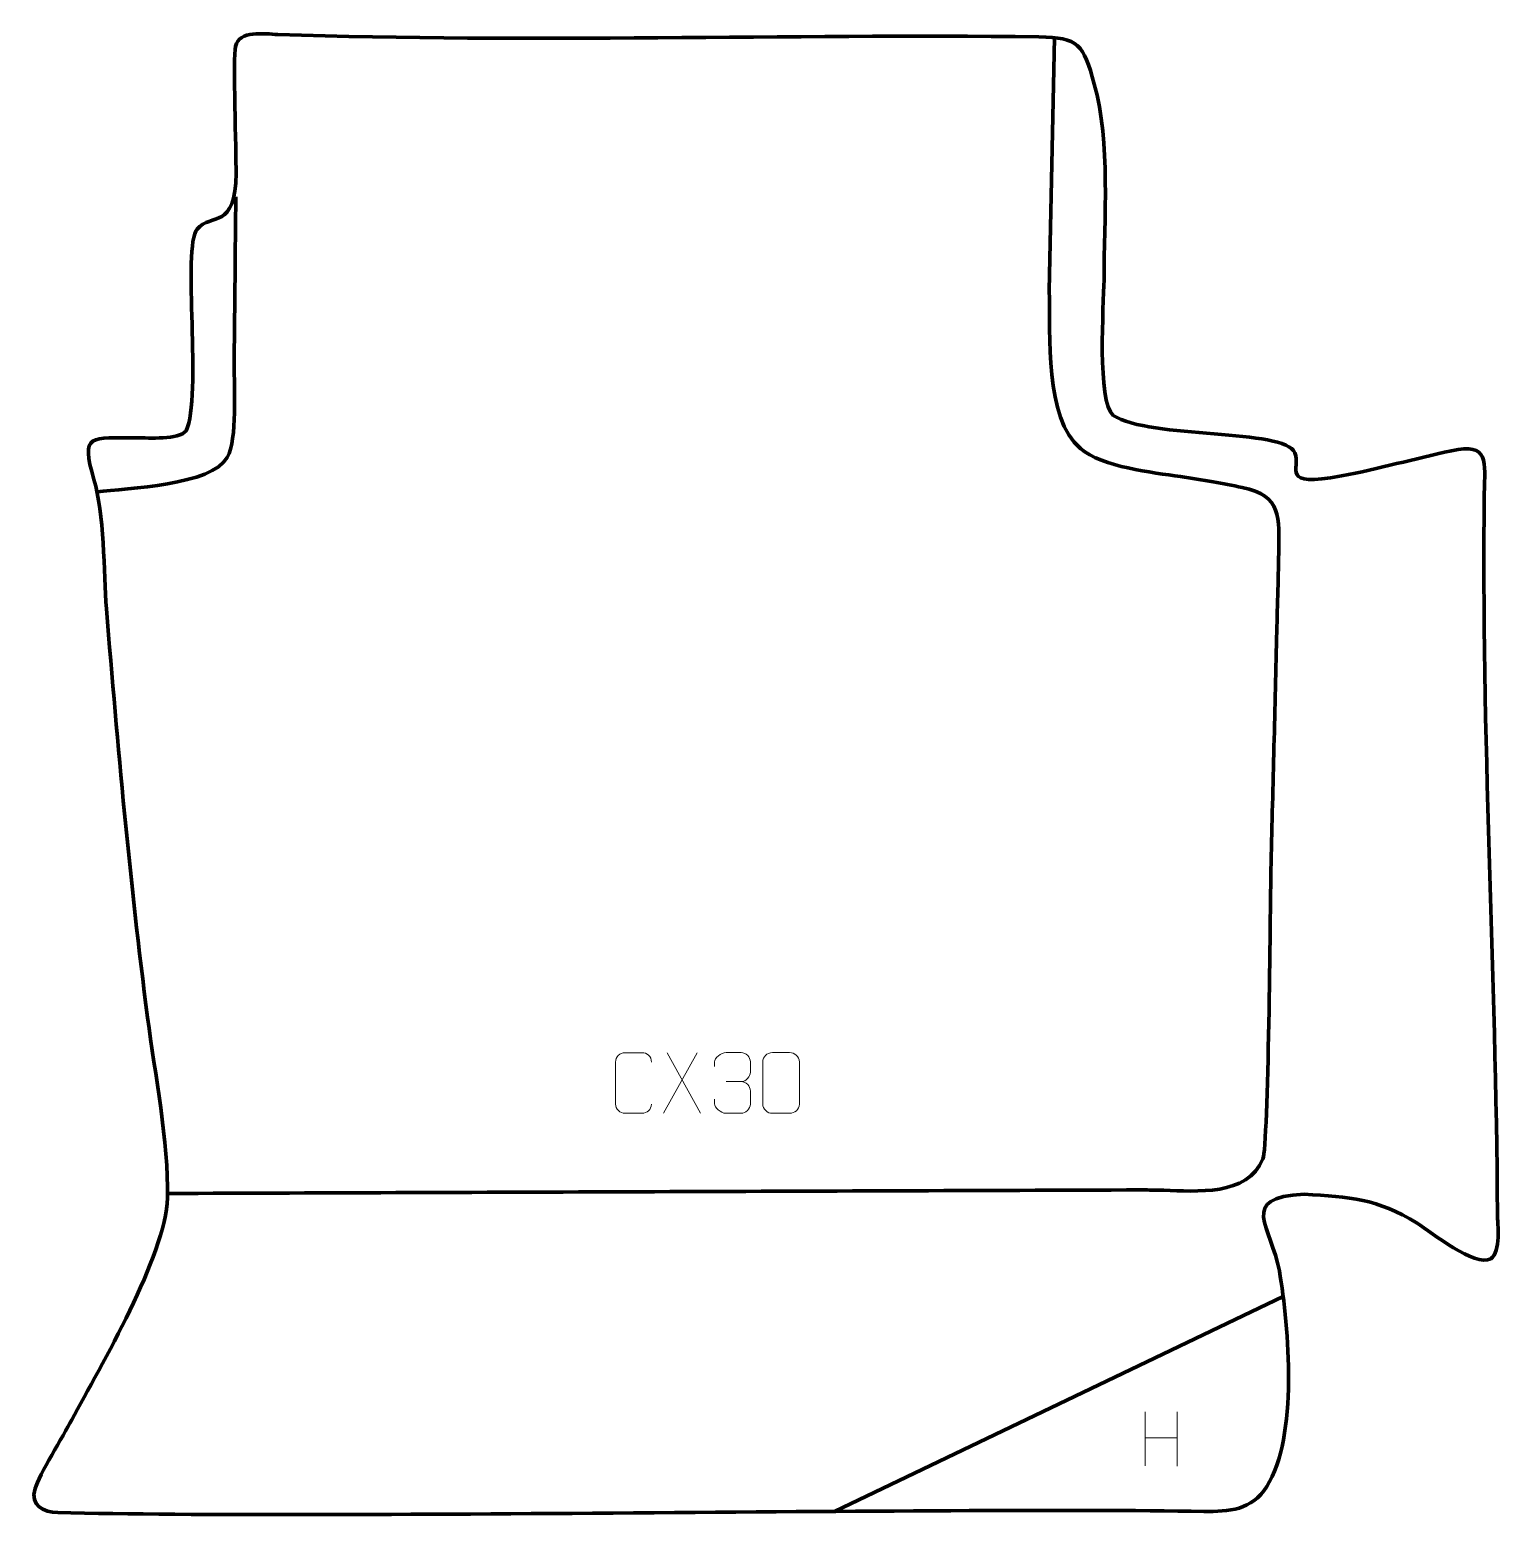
# Model space of a CAD drawing. Header units: millimetres. Extents: x -731 to -125, y 138 to 751.
import ezdxf

# ---------------------------------------------------------------- set-up
doc = ezdxf.new("R2010")
doc.units = ezdxf.units.MM
doc.header["$MEASUREMENT"] = 0
doc.layers.add('layer 2', color=7, linetype='Continuous')
doc.layers.add('layer 3', color=7, linetype='Continuous')

msp = doc.modelspace()

# ---------------------------------------------------------------- linework, layer by layer
at = {"layer": 'layer 2', "color": 142, "lineweight": 158}
for points, knots in [([(-309.2758, 747.8455), (-309.2758, 747.8455), (-311.4597, 643.7227), (-311.4597, 643.7227), (-311.4597, 643.7227), (-310.8633, 625.8627), (-313.4218, 591.002), (-298.6104, 578.6703), (-298.6104, 578.6703), (-289.3147, 570.931), (-269.2971, 568.8385), (-257.4073, 567.1128), (-257.4073, 567.1128), (-252.9062, 566.4181), (-248.4348, 565.6976), (-243.9503, 564.8997), (-243.9503, 564.8997), (-239.9743, 564.1809), (-236.0137, 563.4289), (-232.05, 562.6454), (-232.05, 562.6454), (-215.555, 559.3287), (-216.7565, 550.1199), (-216.9642, 535.6162), (-216.9642, 535.6162), (-217.1303, 524.0191), (-217.5689, 512.4406), (-217.837, 500.8474), (-217.837, 500.8474), (-218.5453, 468.9305), (-219.4385, 437.018), (-220.1665, 405.1014), (-220.1665, 405.1014), (-220.4644, 389.5312), (-221.1267, 291.9339), (-223.5108, 286.0651), (-223.5108, 286.0651), (-229.8053, 270.5705), (-250.9662, 272.8153), (-264.2936, 273.1739), (-264.2936, 273.1739), (-267.3401, 273.2411), (-270.3684, 273.2942), (-273.416, 273.3071), (-273.416, 273.3071), (-407.0676, 272.8236), (-540.7191, 272.3356), (-674.3707, 271.85)], [0, 0, 0, 0, 0.07692308, 0.07692308, 0.07692308, 0.07692308, 0.15384615, 0.15384615, 0.15384615, 0.15384615, 0.23076923, 0.23076923, 0.23076923, 0.23076923, 0.30769231, 0.30769231, 0.30769231, 0.30769231, 0.38461538, 0.38461538, 0.38461538, 0.38461538, 0.46153846, 0.46153846, 0.46153846, 0.46153846, 0.53846154, 0.53846154, 0.53846154, 0.53846154, 0.61538462, 0.61538462, 0.61538462, 0.61538462, 0.69230769, 0.69230769, 0.69230769, 0.69230769, 0.76923077, 0.76923077, 0.76923077, 0.76923077, 0.84615385, 0.84615385, 0.84615385, 0.84615385, 1, 1, 1, 1]), ([(-703.425, 560.8571), (-691.1317, 562.1778), (-656.0765, 563.5347), (-649.7933, 575.0224), (-649.7933, 575.0224), (-645.6439, 582.6089), (-647.0333, 603.6352), (-646.9778, 613.3664), (-646.9778, 613.3664), (-646.9778, 613.3664), (-646.9643, 615.7304), (-646.9643, 615.7304), (-646.9643, 615.7304), (-646.727, 637.9375), (-646.5057, 660.145), (-646.2905, 682.3523)], [0, 0, 0, 0, 0.2, 0.2, 0.2, 0.2, 0.4, 0.4, 0.4, 0.4, 0.6, 0.6, 0.6, 0.6, 1, 1, 1, 1])]:
    msp.add_open_spline(points, degree=3, knots=knots, dxfattribs=at)
at = {"layer": 'layer 2', "color": 250, "lineweight": 9}
for points, knots in [([(-475.1413, 308.6979), (-475.2811, 306.3745), (-476.9583, 304.8949), (-479.106, 304.8841), (-479.106, 304.8841), (-481.4379, 304.8845), (-483.7698, 304.8845), (-486.1013, 304.8841), (-486.1013, 304.8841), (-488.0263, 304.7787), (-489.9984, 306.6632), (-489.9872, 308.6805), (-489.9872, 308.6805), (-489.9868, 314.4506), (-489.9868, 320.2203), (-489.9872, 325.9896), (-489.9872, 325.9896), (-489.983, 328.1277), (-488.2363, 329.8469), (-486.0839, 329.8334), (-486.0839, 329.8334), (-483.7582, 329.8334), (-481.4321, 329.8334), (-479.106, 329.8334), (-479.106, 329.8334), (-477.1594, 329.8689), (-475.168, 328.3774), (-475.1413, 325.9398)], [0, 0, 0, 0, 0.125, 0.125, 0.125, 0.125, 0.25, 0.25, 0.25, 0.25, 0.375, 0.375, 0.375, 0.375, 0.5, 0.5, 0.5, 0.5, 0.625, 0.625, 0.625, 0.625, 0.75, 0.75, 0.75, 0.75, 1, 1, 1, 1]), ([(-449.2016, 324.1494), (-449.2016, 324.1494), (-449.2016, 326.0066), (-449.2016, 326.0066), (-449.2016, 326.0066), (-449.2159, 327.7485), (-446.5514, 329.8666), (-444.4923, 329.8439), (-444.4923, 329.8439), (-442.4282, 329.8439), (-440.3642, 329.8439), (-438.3005, 329.8439), (-438.3005, 329.8439), (-436.106, 329.8527), (-434.5077, 328.0059), (-434.4633, 326.0938), (-434.4633, 326.0938), (-434.4637, 324.6587), (-434.4637, 323.2236), (-434.4633, 321.7881), (-434.4633, 321.7881), (-434.5119, 320.1346), (-436.1145, 317.9046), (-438.3128, 317.9146), (-438.3128, 317.9146), (-436.1091, 317.9034), (-434.5011, 316.1002), (-434.4471, 314.0407), (-434.4471, 314.0407), (-434.4475, 312.256), (-434.4475, 310.4713), (-434.4471, 308.6862), (-434.4471, 308.6862), (-434.437, 306.6248), (-436.4919, 304.8617), (-438.3128, 304.8698), (-438.3128, 304.8698), (-440.3781, 304.8701), (-442.4433, 304.8701), (-444.5089, 304.8698), (-444.5089, 304.8698), (-446.6775, 304.8813), (-449.2085, 307.2815), (-449.2271, 308.7433), (-449.2271, 308.7433), (-449.2271, 308.7433), (-449.2271, 310.6519), (-449.2271, 310.6519)], [0, 0, 0, 0, 0.07692308, 0.07692308, 0.07692308, 0.07692308, 0.15384615, 0.15384615, 0.15384615, 0.15384615, 0.23076923, 0.23076923, 0.23076923, 0.23076923, 0.30769231, 0.30769231, 0.30769231, 0.30769231, 0.38461538, 0.38461538, 0.38461538, 0.38461538, 0.46153846, 0.46153846, 0.46153846, 0.46153846, 0.53846154, 0.53846154, 0.53846154, 0.53846154, 0.61538462, 0.61538462, 0.61538462, 0.61538462, 0.69230769, 0.69230769, 0.69230769, 0.69230769, 0.76923077, 0.76923077, 0.76923077, 0.76923077, 0.84615385, 0.84615385, 0.84615385, 0.84615385, 1, 1, 1, 1]), ([(-425.4177, 329.8562), (-423.0516, 329.8562), (-420.6851, 329.8562), (-418.3186, 329.8562), (-418.3186, 329.8562), (-416.3381, 329.8918), (-414.3121, 328.3975), (-414.285, 325.9554), (-414.285, 325.9554), (-414.2854, 320.198), (-414.2854, 314.4402), (-414.285, 308.682), (-414.285, 308.682), (-414.4271, 306.3544), (-416.1335, 304.8721), (-418.3186, 304.8613), (-418.3186, 304.8613), (-420.691, 304.8617), (-423.0634, 304.8617), (-425.4354, 304.8613), (-425.4354, 304.8613), (-427.3939, 304.7557), (-429.4003, 306.6436), (-429.3889, 308.6646), (-429.3889, 308.6646), (-429.3885, 314.4452), (-429.3885, 320.2255), (-429.3889, 326.0053), (-429.3889, 326.0053), (-429.3846, 328.1473), (-427.6075, 329.8698), (-425.4177, 329.8562)], [0, 0, 0, 0, 0.11111111, 0.11111111, 0.11111111, 0.11111111, 0.22222222, 0.22222222, 0.22222222, 0.22222222, 0.33333333, 0.33333333, 0.33333333, 0.33333333, 0.44444444, 0.44444444, 0.44444444, 0.44444444, 0.55555556, 0.55555556, 0.55555556, 0.55555556, 0.66666667, 0.66666667, 0.66666667, 0.66666667, 0.77777778, 0.77777778, 0.77777778, 0.77777778, 1, 1, 1, 1])]:
    msp.add_open_spline(points, degree=3, knots=knots, dxfattribs=at)
for points in [[(-456.4213, 329.8337), (-456.4213, 329.8337), (-470.1619, 304.9379), (-470.1619, 304.9379)], [(-468.7073, 329.8337), (-468.7073, 329.8337), (-454.9667, 304.8802), (-454.9667, 304.8802)], [(-444.4919, 317.9042), (-444.4919, 317.9042), (-438.2955, 317.9042), (-438.2955, 317.9042)], [(-271.8794, 181.8743), (-271.8794, 181.8743), (-271.8794, 159.6816), (-271.8794, 159.6816)], [(-258.7637, 181.8743), (-258.7637, 181.8743), (-258.7637, 159.524), (-258.7637, 159.524)], [(-271.8619, 171.2319), (-271.8619, 171.2319), (-258.7637, 171.2319), (-258.7637, 171.2319)]]:
    msp.add_open_spline(points, degree=3, dxfattribs=at)
at = {"layer": 'layer 2', "color": 142, "lineweight": 158}
msp.add_open_spline([(-399.9023, 140.9217), (-399.9023, 140.9217), (-215.1249, 229.3624), (-215.1249, 229.3624)], degree=3, dxfattribs=at)
at = {"layer": 'layer 3', "color": 242, "lineweight": 158}
msp.add_open_spline([(-159.985, 259.6355), (-176.7004, 269.8596), (-187.4988, 270.3811), (-206.4959, 271.5298), (-206.4959, 271.5298), (-234.0427, 270.2278), (-220.0338, 258.209), (-216.6885, 239.9341), (-216.6885, 239.9341), (-212.7211, 216.638), (-208.9484, 171.6135), (-221.8551, 151.1803), (-221.8551, 151.1803), (-228.0628, 141.3527), (-237.4452, 140.7725), (-247.8038, 140.935), (-247.8038, 140.935), (-357.5912, 142.6571), (-606.7164, 137.699), (-719.5609, 140.4253), (-719.5609, 140.4253), (-725.5011, 140.5688), (-731.1015, 143.3007), (-728.9484, 150.3065), (-728.9484, 150.3065), (-727.2622, 155.7929), (-717.3326, 172.0795), (-713.829, 178.5907), (-713.829, 178.5907), (-701.8336, 200.8779), (-675.2337, 246.0114), (-674.3918, 270.1098), (-674.3918, 270.1098), (-673.9616, 293.1935), (-679.5816, 320.9696), (-682.6238, 344.3038), (-682.6238, 344.3038), (-690.0063, 400.9292), (-694.8504, 455.8059), (-699.5827, 512.5925), (-699.5827, 512.5925), (-700.4916, 527.5021), (-700.5336, 552.4142), (-704.6888, 565.8461), (-704.6888, 565.8461), (-710.3173, 585.1108), (-706.0994, 582.9669), (-686.9719, 583.0453), (-686.9719, 583.0453), (-682.4322, 583.0639), (-669.6306, 582.1486), (-666.799, 586.0017), (-666.799, 586.0017), (-660.0128, 599.7476), (-668.4549, 661.7351), (-662.2226, 669.0054), (-662.2226, 669.0054), (-656.2635, 675.957), (-646.4766, 668.3683), (-646.1906, 692.103), (-646.1906, 692.103), (-646.1151, 700.4877), (-647.5075, 739.8648), (-646.4461, 744.263), (-646.4461, 744.263), (-644.7942, 751.1089), (-634.7318, 749.3645), (-628.9541, 749.1679), (-628.9541, 749.1679), (-525.3779, 745.6424), (-419.7127, 749.4797), (-315.7635, 748.1805), (-315.7635, 748.1805), (-299.0759, 747.8527), (-297.4882, 745.2296), (-292.8736, 728.7708), (-292.8736, 728.7708), (-286.1248, 704.6996), (-288.9083, 673.234), (-288.8729, 647.9347), (-288.8729, 647.9347), (-289.0589, 637.9898), (-291.8388, 597.8993), (-285.0601, 592.2594), (-285.0601, 592.2594), (-270.0369, 582.4708), (-214.375, 586.9709), (-210.3108, 576.9179), (-210.3108, 576.9179), (-207.649, 570.3339), (-216.9844, 562.5312), (-191.1565, 567.3458), (-191.1565, 567.3458), (-175.7864, 570.3041), (-161.0546, 574.4659), (-145.884, 577.7047), (-145.884, 577.7047), (-130.1092, 581.0725), (-132.1784, 573.3631), (-132.3506, 560.1153), (-132.3506, 560.1153), (-133.6246, 462.0958), (-127.5147, 362.3341), (-126.9102, 263.6599), (-126.9102, 263.6599), (-126.8792, 258.5966), (-125.379, 248.3258), (-129.6651, 244.9081), (-129.6651, 244.9081), (-136.3521, 241.6805), (-153.747, 255.4661), (-159.985, 259.6355)], degree=3, knots=[0, 0, 0, 0, 0.03448276, 0.03448276, 0.03448276, 0.03448276, 0.06896552, 0.06896552, 0.06896552, 0.06896552, 0.10344828, 0.10344828, 0.10344828, 0.10344828, 0.13793103, 0.13793103, 0.13793103, 0.13793103, 0.17241379, 0.17241379, 0.17241379, 0.17241379, 0.20689655, 0.20689655, 0.20689655, 0.20689655, 0.24137931, 0.24137931, 0.24137931, 0.24137931, 0.27586207, 0.27586207, 0.27586207, 0.27586207, 0.31034483, 0.31034483, 0.31034483, 0.31034483, 0.34482759, 0.34482759, 0.34482759, 0.34482759, 0.37931034, 0.37931034, 0.37931034, 0.37931034, 0.4137931, 0.4137931, 0.4137931, 0.4137931, 0.44827586, 0.44827586, 0.44827586, 0.44827586, 0.48275862, 0.48275862, 0.48275862, 0.48275862, 0.51724138, 0.51724138, 0.51724138, 0.51724138, 0.55172414, 0.55172414, 0.55172414, 0.55172414, 0.5862069, 0.5862069, 0.5862069, 0.5862069, 0.62068966, 0.62068966, 0.62068966, 0.62068966, 0.65517241, 0.65517241, 0.65517241, 0.65517241, 0.68965517, 0.68965517, 0.68965517, 0.68965517, 0.72413793, 0.72413793, 0.72413793, 0.72413793, 0.75862069, 0.75862069, 0.75862069, 0.75862069, 0.79310345, 0.79310345, 0.79310345, 0.79310345, 0.82758621, 0.82758621, 0.82758621, 0.82758621, 0.86206897, 0.86206897, 0.86206897, 0.86206897, 0.89655172, 0.89655172, 0.89655172, 0.89655172, 0.93103448, 0.93103448, 0.93103448, 0.93103448, 1, 1, 1, 1], dxfattribs=at)

doc.saveas('drawing.dxf')
